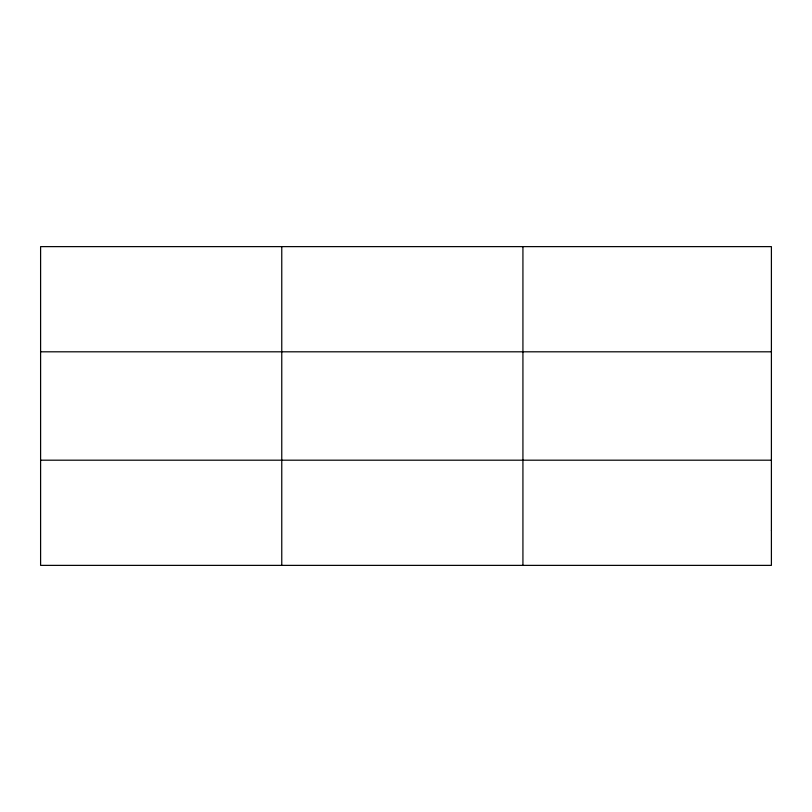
<?xml version="1.0" encoding="UTF-8"?>
<svg xmlns="http://www.w3.org/2000/svg" width="812" height="812" viewBox="0 0 812 812"><rect width="100%" height="100%" fill="white"/><g stroke="black" fill="none" stroke-linecap="round" stroke-linejoin="round"><path stroke-width="1.22" d="M281.764 565.375L281.764 246.625M522.928 565.375L522.928 246.625M40.6 351.809L771.4 351.809M40.6 460.191L771.4 460.191M771.4 530.317L771.4 565.375L40.6 565.375L40.6 246.625L771.4 246.625L771.4 530.317"/></g></svg>
